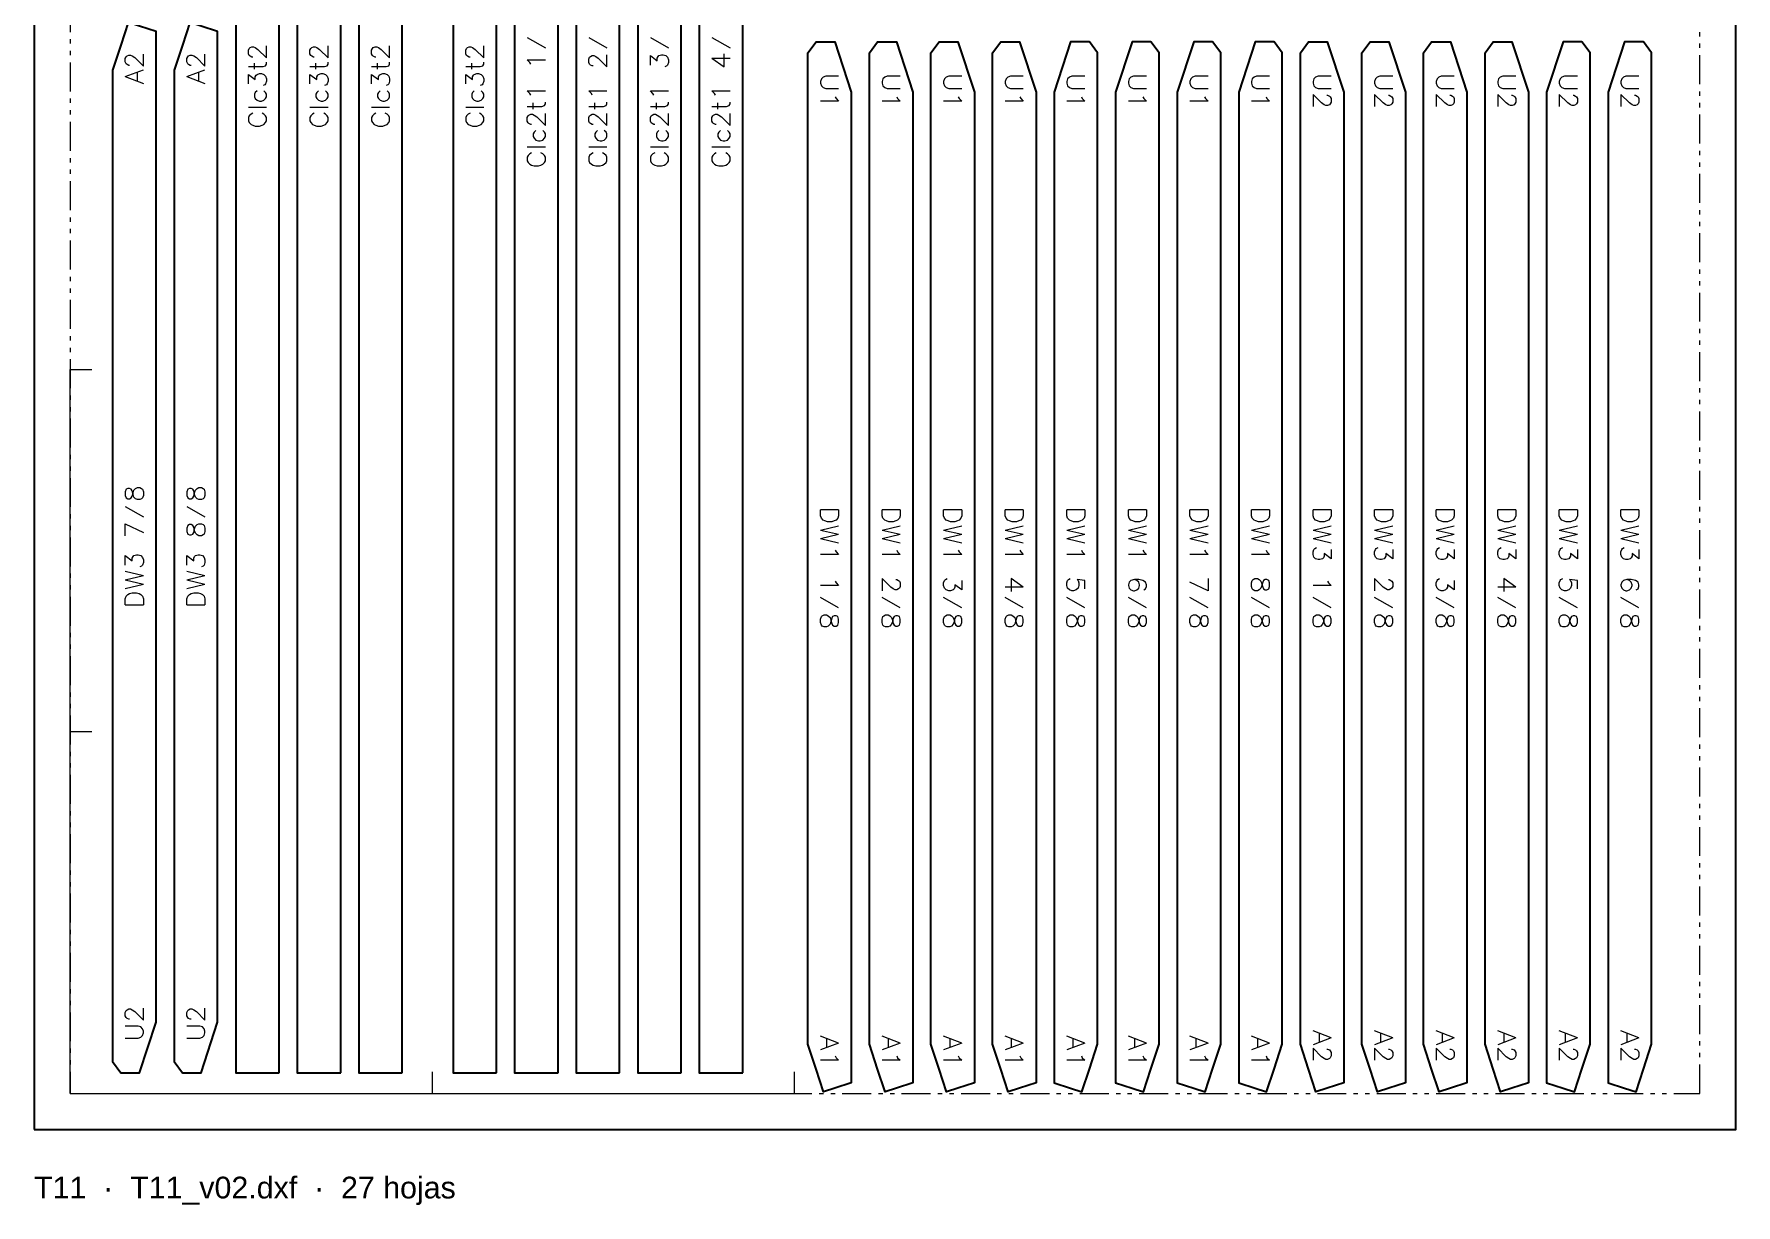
# Model space of a CAD drawing. Header units: millimetres. Extents: x 10 to 1179, y 10 to 831.
# Drawn here: x 550 to 785, y 483.6 to 645.3 of the extents above; entities that cross this region are included whole.
import ezdxf

# ---------------------------------------------------------------- set-up
doc = ezdxf.new("R2010")
doc.units = ezdxf.units.MM
doc.linetypes.add('LT_ZONA_UTIL', pattern=[8.2, 4, -1, 0.6, -1, 0.6, -1])
for name, color, linetype, lineweight in [('C_CORTE', 1, 'CONTINUOUS', 25), ('C_ROTULO', 5, 'CONTINUOUS', 13), ('MARCO_HOJA', 8, 'CONTINUOUS', 25), ('TEXTO', 7, 'CONTINUOUS', 18), ('ZONA_UTIL', 5, 'LT_ZONA_UTIL', 18)]:
    doc.layers.add(name, color=color, linetype=linetype, lineweight=lineweight)
doc.styles.add('PLANO', font='arial.ttf')

msp = doc.modelspace()

# ---------------------------------------------------------------- linework, layer by layer
at = {"layer": 'C_CORTE'}
for points in [[(583.85, 501.85), (583.85, 783.85), (577.85, 783.85), (577.85, 501.85)], [(592.35, 501.85), (592.35, 783.85), (586.35, 783.85), (586.35, 501.85)], [(600.85, 501.85), (600.85, 783.85), (594.85, 783.85), (594.85, 501.85)], [(613.85, 501.85), (613.85, 783.85), (607.85, 783.85), (607.85, 501.85)], [(622.35, 501.85), (622.35, 772.85), (616.35, 772.85), (616.35, 501.85)], [(630.85, 501.85), (630.85, 772.85), (624.85, 772.85), (624.85, 501.85)], [(639.35, 501.85), (639.35, 772.85), (633.35, 772.85), (633.35, 501.85)], [(647.85, 501.85), (647.85, 772.85), (641.85, 772.85), (641.85, 501.85)], [(566.85, 508.85), (566.85, 645.67), (564.57, 646.41), (563, 646.92), (563, 646.92), (561.98, 643.8), (561.98, 643.8), (560.85, 640.33), (560.85, 503.41), (561.98, 501.85), (561.98, 501.85), (563, 501.85), (564.57, 501.85), (564.57, 501.85)], [(575.35, 508.85), (575.35, 645.67), (573.07, 646.41), (571.5, 646.92), (571.5, 646.92), (570.48, 643.8), (570.48, 643.8), (569.35, 640.33), (569.35, 503.41), (570.48, 501.85), (570.48, 501.85), (571.5, 501.85), (573.07, 501.85), (573.07, 501.85)], [(662.85, 637.28), (662.85, 500.46), (660.57, 499.71), (659, 499.2), (659, 499.2), (657.98, 502.33), (657.98, 502.33), (656.85, 505.79), (656.85, 642.71), (657.98, 644.27), (657.98, 644.27), (659, 644.27), (660.57, 644.27), (660.57, 644.27)], [(671.35, 637.28), (671.35, 500.46), (669.07, 499.71), (667.5, 499.2), (667.5, 499.2), (666.48, 502.33), (666.48, 502.33), (665.35, 505.79), (665.35, 642.71), (666.48, 644.27), (666.48, 644.27), (667.5, 644.27), (669.07, 644.27), (669.07, 644.27)], [(679.85, 637.28), (679.85, 500.46), (677.57, 499.71), (676, 499.2), (676, 499.2), (674.98, 502.33), (674.98, 502.33), (673.85, 505.79), (673.85, 642.71), (674.98, 644.27), (674.98, 644.27), (676, 644.27), (677.57, 644.27), (677.57, 644.27)], [(688.35, 637.28), (688.35, 500.46), (686.07, 499.71), (684.5, 499.2), (684.5, 499.2), (683.48, 502.33), (683.48, 502.33), (682.35, 505.79), (682.35, 642.71), (683.48, 644.27), (683.48, 644.27), (684.5, 644.27), (686.07, 644.27), (686.07, 644.27)], [(690.85, 637.28), (690.85, 500.46), (693.13, 499.71), (694.7, 499.2), (694.7, 499.2), (695.72, 502.33), (695.72, 502.33), (696.85, 505.79), (696.85, 642.71), (695.72, 644.27), (695.72, 644.27), (694.7, 644.27), (693.13, 644.27), (693.13, 644.27)], [(699.35, 637.28), (699.35, 500.46), (701.63, 499.71), (703.2, 499.2), (703.2, 499.2), (704.22, 502.33), (704.22, 502.33), (705.35, 505.79), (705.35, 642.71), (704.22, 644.27), (704.22, 644.27), (703.2, 644.27), (701.63, 644.27), (701.63, 644.27)], [(707.85, 637.28), (707.85, 500.46), (710.13, 499.71), (711.7, 499.2), (711.7, 499.2), (712.72, 502.33), (712.72, 502.33), (713.85, 505.79), (713.85, 642.71), (712.72, 644.27), (712.72, 644.27), (711.7, 644.27), (710.13, 644.27), (710.13, 644.27)], [(716.35, 637.28), (716.35, 500.46), (718.63, 499.71), (720.2, 499.2), (720.2, 499.2), (721.22, 502.33), (721.22, 502.33), (722.35, 505.79), (722.35, 642.71), (721.22, 644.27), (721.22, 644.27), (720.2, 644.27), (718.63, 644.27), (718.63, 644.27)], [(730.85, 637.28), (730.85, 500.46), (728.57, 499.71), (727, 499.2), (727, 499.2), (725.98, 502.33), (725.98, 502.33), (724.85, 505.79), (724.85, 642.71), (725.98, 644.27), (725.98, 644.27), (727, 644.27), (728.57, 644.27), (728.57, 644.27)], [(739.35, 637.28), (739.35, 500.46), (737.07, 499.71), (735.5, 499.2), (735.5, 499.2), (734.48, 502.33), (734.48, 502.33), (733.35, 505.79), (733.35, 642.71), (734.48, 644.27), (734.48, 644.27), (735.5, 644.27), (737.07, 644.27), (737.07, 644.27)], [(747.85, 637.28), (747.85, 500.46), (745.57, 499.71), (744, 499.2), (744, 499.2), (742.98, 502.33), (742.98, 502.33), (741.85, 505.79), (741.85, 642.71), (742.98, 644.27), (742.98, 644.27), (744, 644.27), (745.57, 644.27), (745.57, 644.27)], [(756.35, 637.28), (756.35, 500.46), (754.07, 499.71), (752.5, 499.2), (752.5, 499.2), (751.48, 502.33), (751.48, 502.33), (750.35, 505.79), (750.35, 642.71), (751.48, 644.27), (751.48, 644.27), (752.5, 644.27), (754.07, 644.27), (754.07, 644.27)], [(758.85, 637.28), (758.85, 500.46), (761.13, 499.71), (762.7, 499.2), (762.7, 499.2), (763.72, 502.33), (763.72, 502.33), (764.85, 505.79), (764.85, 642.71), (763.72, 644.27), (763.72, 644.27), (762.7, 644.27), (761.13, 644.27), (761.13, 644.27)], [(767.35, 637.28), (767.35, 500.46), (769.63, 499.71), (771.2, 499.2), (771.2, 499.2), (772.22, 502.33), (772.22, 502.33), (773.35, 505.79), (773.35, 642.71), (772.22, 644.27), (772.22, 644.27), (771.2, 644.27), (769.63, 644.27), (769.63, 644.27)]]:
    msp.add_lwpolyline(points, close=True, dxfattribs=at)
at = {"layer": 'C_ROTULO'}
for points in [[(618.1, 644.85), (620.6, 643.42)], [(626.6, 644.85), (629.1, 643.42)], [(635.1, 644.85), (637.6, 643.42)], [(643.6, 644.85), (646.1, 643.42)], [(563.2, 641), (563.08, 641), (562.84, 641.11), (562.72, 641.23), (562.6, 641.47), (562.6, 641.95), (562.72, 642.19), (562.84, 642.3), (563.08, 642.42), (563.31, 642.42), (563.55, 642.3), (563.91, 642.07), (565.1, 640.88), (565.1, 642.54)], [(571.7, 641), (571.58, 641), (571.34, 641.11), (571.22, 641.23), (571.1, 641.47), (571.1, 641.95), (571.22, 642.19), (571.34, 642.3), (571.58, 642.42), (571.81, 642.42), (572.05, 642.3), (572.41, 642.07), (573.6, 640.88), (573.6, 642.54)], [(580.2, 642.14), (580.08, 642.14), (579.84, 642.25), (579.72, 642.37), (579.6, 642.61), (579.6, 643.09), (579.72, 643.33), (579.84, 643.45), (580.08, 643.56), (580.31, 643.56), (580.55, 643.45), (580.91, 643.21), (582.1, 642.02), (582.1, 643.68)], [(588.7, 642.14), (588.58, 642.14), (588.34, 642.25), (588.22, 642.37), (588.1, 642.61), (588.1, 643.09), (588.22, 643.33), (588.34, 643.45), (588.58, 643.56), (588.81, 643.56), (589.05, 643.45), (589.41, 643.21), (590.6, 642.02), (590.6, 643.68)], [(597.2, 642.14), (597.08, 642.14), (596.84, 642.25), (596.72, 642.37), (596.6, 642.61), (596.6, 643.09), (596.72, 643.33), (596.84, 643.45), (597.08, 643.56), (597.31, 643.56), (597.55, 643.45), (597.91, 643.21), (599.1, 642.02), (599.1, 643.68)], [(610.2, 642.14), (610.08, 642.14), (609.84, 642.25), (609.72, 642.37), (609.6, 642.61), (609.6, 643.09), (609.72, 643.33), (609.84, 643.45), (610.08, 643.56), (610.31, 643.56), (610.55, 643.45), (610.91, 643.21), (612.1, 642.02), (612.1, 643.68)], [(618.58, 641.16), (618.46, 641.4), (618.1, 641.75), (620.6, 641.75)], [(627.2, 640.92), (627.08, 640.92), (626.84, 641.04), (626.72, 641.16), (626.6, 641.4), (626.6, 641.87), (626.72, 642.11), (626.84, 642.23), (627.08, 642.35), (627.31, 642.35), (627.55, 642.23), (627.91, 641.99), (629.1, 640.8), (629.1, 642.47)], [(635.1, 641.04), (635.1, 642.35), (636.05, 641.64), (636.05, 641.99), (636.17, 642.23), (636.29, 642.35), (636.65, 642.47), (636.89, 642.47), (637.24, 642.35), (637.48, 642.11), (637.6, 641.75), (637.6, 641.4), (637.48, 641.04), (637.36, 640.92), (637.12, 640.8)], [(643.6, 641.99), (645.27, 640.8), (645.27, 642.59)], [(643.6, 641.99), (646.1, 641.99)], [(562.6, 639.45), (565.1, 640.4)], [(562.6, 639.45), (565.1, 638.5)], [(564.27, 638.85), (564.27, 640.04)], [(571.1, 639.45), (573.6, 640.4)], [(571.1, 639.45), (573.6, 638.5)], [(572.77, 638.85), (572.77, 640.04)], [(579.6, 640.83), (581.62, 640.83), (581.98, 640.95), (582.1, 641.18), (582.1, 641.42)], [(579.6, 638.45), (579.6, 639.75), (580.55, 639.04), (580.55, 639.4), (580.67, 639.64), (580.79, 639.75), (581.15, 639.87), (581.39, 639.87), (581.74, 639.75), (581.98, 639.52), (582.1, 639.16), (582.1, 638.8), (581.98, 638.45), (581.86, 638.33), (581.62, 638.21)], [(580.43, 640.47), (580.43, 641.3)], [(588.1, 640.83), (590.12, 640.83), (590.48, 640.95), (590.6, 641.18), (590.6, 641.42)], [(588.1, 638.45), (588.1, 639.75), (589.05, 639.04), (589.05, 639.4), (589.17, 639.64), (589.29, 639.75), (589.65, 639.87), (589.89, 639.87), (590.24, 639.75), (590.48, 639.52), (590.6, 639.16), (590.6, 638.8), (590.48, 638.45), (590.36, 638.33), (590.12, 638.21)], [(588.93, 640.47), (588.93, 641.3)], [(596.6, 640.83), (598.62, 640.83), (598.98, 640.95), (599.1, 641.18), (599.1, 641.42)], [(596.6, 638.45), (596.6, 639.75), (597.55, 639.04), (597.55, 639.4), (597.67, 639.64), (597.79, 639.75), (598.15, 639.87), (598.39, 639.87), (598.74, 639.75), (598.98, 639.52), (599.1, 639.16), (599.1, 638.8), (598.98, 638.45), (598.86, 638.33), (598.62, 638.21)], [(597.43, 640.47), (597.43, 641.3)], [(609.6, 640.83), (611.62, 640.83), (611.98, 640.95), (612.1, 641.18), (612.1, 641.42)], [(609.6, 638.45), (609.6, 639.75), (610.55, 639.04), (610.55, 639.4), (610.67, 639.64), (610.79, 639.75), (611.15, 639.87), (611.39, 639.87), (611.74, 639.75), (611.98, 639.52), (612.1, 639.16), (612.1, 638.8), (611.98, 638.45), (611.86, 638.33), (611.62, 638.21)], [(610.43, 640.47), (610.43, 641.3)], [(661.1, 639.49), (659.31, 639.49), (658.96, 639.37), (658.72, 639.13), (658.6, 638.78), (658.6, 638.54), (658.72, 638.18), (658.96, 637.94), (659.31, 637.82), (661.1, 637.82)], [(669.6, 639.49), (667.81, 639.49), (667.46, 639.37), (667.22, 639.13), (667.1, 638.78), (667.1, 638.54), (667.22, 638.18), (667.46, 637.94), (667.81, 637.82), (669.6, 637.82)], [(678.1, 639.49), (676.31, 639.49), (675.96, 639.37), (675.72, 639.13), (675.6, 638.78), (675.6, 638.54), (675.72, 638.18), (675.96, 637.94), (676.31, 637.82), (678.1, 637.82)], [(686.6, 639.49), (684.81, 639.49), (684.46, 639.37), (684.22, 639.13), (684.1, 638.78), (684.1, 638.54), (684.22, 638.18), (684.46, 637.94), (684.81, 637.82), (686.6, 637.82)], [(695.1, 639.49), (693.31, 639.49), (692.96, 639.37), (692.72, 639.13), (692.6, 638.78), (692.6, 638.54), (692.72, 638.18), (692.96, 637.94), (693.31, 637.82), (695.1, 637.82)], [(703.6, 639.49), (701.81, 639.49), (701.46, 639.37), (701.22, 639.13), (701.1, 638.78), (701.1, 638.54), (701.22, 638.18), (701.46, 637.94), (701.81, 637.82), (703.6, 637.82)], [(712.1, 639.49), (710.31, 639.49), (709.96, 639.37), (709.72, 639.13), (709.6, 638.78), (709.6, 638.54), (709.72, 638.18), (709.96, 637.94), (710.31, 637.82), (712.1, 637.82)], [(720.6, 639.49), (718.81, 639.49), (718.46, 639.37), (718.22, 639.13), (718.1, 638.78), (718.1, 638.54), (718.22, 638.18), (718.46, 637.94), (718.81, 637.82), (720.6, 637.82)], [(729.1, 639.49), (727.31, 639.49), (726.96, 639.37), (726.72, 639.13), (726.6, 638.78), (726.6, 638.54), (726.72, 638.18), (726.96, 637.94), (727.31, 637.82), (729.1, 637.82)], [(737.6, 639.49), (735.81, 639.49), (735.46, 639.37), (735.22, 639.13), (735.1, 638.78), (735.1, 638.54), (735.22, 638.18), (735.46, 637.94), (735.81, 637.82), (737.6, 637.82)], [(746.1, 639.49), (744.31, 639.49), (743.96, 639.37), (743.72, 639.13), (743.6, 638.78), (743.6, 638.54), (743.72, 638.18), (743.96, 637.94), (744.31, 637.82), (746.1, 637.82)], [(754.6, 639.49), (752.81, 639.49), (752.46, 639.37), (752.22, 639.13), (752.1, 638.78), (752.1, 638.54), (752.22, 638.18), (752.46, 637.94), (752.81, 637.82), (754.6, 637.82)], [(763.1, 639.49), (761.31, 639.49), (760.96, 639.37), (760.72, 639.13), (760.6, 638.78), (760.6, 638.54), (760.72, 638.18), (760.96, 637.94), (761.31, 637.82), (763.1, 637.82)], [(771.6, 639.49), (769.81, 639.49), (769.46, 639.37), (769.22, 639.13), (769.1, 638.78), (769.1, 638.54), (769.22, 638.18), (769.46, 637.94), (769.81, 637.82), (771.6, 637.82)], [(580.79, 637.49), (580.55, 637.25), (580.43, 637.02), (580.43, 636.66), (580.55, 636.42), (580.79, 636.18), (581.15, 636.06), (581.39, 636.06), (581.74, 636.18), (581.98, 636.42), (582.1, 636.66), (582.1, 637.02), (581.98, 637.25), (581.74, 637.49)], [(589.29, 637.49), (589.05, 637.25), (588.93, 637.02), (588.93, 636.66), (589.05, 636.42), (589.29, 636.18), (589.65, 636.06), (589.89, 636.06), (590.24, 636.18), (590.48, 636.42), (590.6, 636.66), (590.6, 637.02), (590.48, 637.25), (590.24, 637.49)], [(597.79, 637.49), (597.55, 637.25), (597.43, 637.02), (597.43, 636.66), (597.55, 636.42), (597.79, 636.18), (598.15, 636.06), (598.39, 636.06), (598.74, 636.18), (598.98, 636.42), (599.1, 636.66), (599.1, 637.02), (598.98, 637.25), (598.74, 637.49)], [(610.79, 637.49), (610.55, 637.25), (610.43, 637.02), (610.43, 636.66), (610.55, 636.42), (610.79, 636.18), (611.15, 636.06), (611.39, 636.06), (611.74, 636.18), (611.98, 636.42), (612.1, 636.66), (612.1, 637.02), (611.98, 637.25), (611.74, 637.49)], [(618.58, 636.87), (618.46, 637.11), (618.1, 637.47), (620.6, 637.47)], [(627.08, 636.87), (626.96, 637.11), (626.6, 637.47), (629.1, 637.47)], [(635.58, 636.87), (635.46, 637.11), (635.1, 637.47), (637.6, 637.47)], [(644.08, 636.87), (643.96, 637.11), (643.6, 637.47), (646.1, 637.47)], [(728.5, 636.87), (728.62, 636.87), (728.86, 636.75), (728.98, 636.63), (729.1, 636.4), (729.1, 635.92), (728.98, 635.68), (728.86, 635.56), (728.62, 635.44), (728.39, 635.44), (728.15, 635.56), (727.79, 635.8), (726.6, 636.99), (726.6, 635.32)], [(737, 636.87), (737.12, 636.87), (737.36, 636.75), (737.48, 636.63), (737.6, 636.4), (737.6, 635.92), (737.48, 635.68), (737.36, 635.56), (737.12, 635.44), (736.89, 635.44), (736.65, 635.56), (736.29, 635.8), (735.1, 636.99), (735.1, 635.32)], [(745.5, 636.87), (745.62, 636.87), (745.86, 636.75), (745.98, 636.63), (746.1, 636.4), (746.1, 635.92), (745.98, 635.68), (745.86, 635.56), (745.62, 635.44), (745.39, 635.44), (745.15, 635.56), (744.79, 635.8), (743.6, 636.99), (743.6, 635.32)], [(754, 636.87), (754.12, 636.87), (754.36, 636.75), (754.48, 636.63), (754.6, 636.4), (754.6, 635.92), (754.48, 635.68), (754.36, 635.56), (754.12, 635.44), (753.89, 635.44), (753.65, 635.56), (753.29, 635.8), (752.1, 636.99), (752.1, 635.32)], [(762.5, 636.87), (762.62, 636.87), (762.86, 636.75), (762.98, 636.63), (763.1, 636.4), (763.1, 635.92), (762.98, 635.68), (762.86, 635.56), (762.62, 635.44), (762.39, 635.44), (762.15, 635.56), (761.79, 635.8), (760.6, 636.99), (760.6, 635.32)], [(771, 636.87), (771.12, 636.87), (771.36, 636.75), (771.48, 636.63), (771.6, 636.4), (771.6, 635.92), (771.48, 635.68), (771.36, 635.56), (771.12, 635.44), (770.89, 635.44), (770.65, 635.56), (770.29, 635.8), (769.1, 636.99), (769.1, 635.32)], [(579.6, 635.23), (582.1, 635.23)], [(588.1, 635.23), (590.6, 635.23)], [(596.6, 635.23), (599.1, 635.23)], [(609.6, 635.23), (612.1, 635.23)], [(618.1, 635.33), (620.12, 635.33), (620.48, 635.45), (620.6, 635.68), (620.6, 635.92)], [(618.93, 634.97), (618.93, 635.8)], [(626.6, 635.33), (628.62, 635.33), (628.98, 635.45), (629.1, 635.68), (629.1, 635.92)], [(627.43, 634.97), (627.43, 635.8)], [(635.1, 635.33), (637.12, 635.33), (637.48, 635.45), (637.6, 635.68), (637.6, 635.92)], [(635.93, 634.97), (635.93, 635.8)], [(643.6, 635.33), (645.62, 635.33), (645.98, 635.45), (646.1, 635.68), (646.1, 635.92)], [(644.43, 634.97), (644.43, 635.8)], [(660.62, 636.63), (660.74, 636.4), (661.1, 636.04), (658.6, 636.04)], [(669.12, 636.63), (669.24, 636.4), (669.6, 636.04), (667.1, 636.04)], [(677.62, 636.63), (677.74, 636.4), (678.1, 636.04), (675.6, 636.04)], [(686.12, 636.63), (686.24, 636.4), (686.6, 636.04), (684.1, 636.04)], [(694.62, 636.63), (694.74, 636.4), (695.1, 636.04), (692.6, 636.04)], [(703.12, 636.63), (703.24, 636.4), (703.6, 636.04), (701.1, 636.04)], [(711.62, 636.63), (711.74, 636.4), (712.1, 636.04), (709.6, 636.04)], [(720.12, 636.63), (720.24, 636.4), (720.6, 636.04), (718.1, 636.04)], [(580.2, 634.4), (579.96, 634.28), (579.72, 634.04), (579.6, 633.8), (579.6, 633.33), (579.72, 633.09), (579.96, 632.85), (580.2, 632.73), (580.55, 632.61), (581.15, 632.61), (581.5, 632.73), (581.74, 632.85), (581.98, 633.09), (582.1, 633.33), (582.1, 633.8), (581.98, 634.04), (581.74, 634.28), (581.5, 634.4)], [(588.7, 634.4), (588.46, 634.28), (588.22, 634.04), (588.1, 633.8), (588.1, 633.33), (588.22, 633.09), (588.46, 632.85), (588.7, 632.73), (589.05, 632.61), (589.65, 632.61), (590, 632.73), (590.24, 632.85), (590.48, 633.09), (590.6, 633.33), (590.6, 633.8), (590.48, 634.04), (590.24, 634.28), (590, 634.4)], [(597.2, 634.4), (596.96, 634.28), (596.72, 634.04), (596.6, 633.8), (596.6, 633.33), (596.72, 633.09), (596.96, 632.85), (597.2, 632.73), (597.55, 632.61), (598.15, 632.61), (598.5, 632.73), (598.74, 632.85), (598.98, 633.09), (599.1, 633.33), (599.1, 633.8), (598.98, 634.04), (598.74, 634.28), (598.5, 634.4)], [(610.2, 634.4), (609.96, 634.28), (609.72, 634.04), (609.6, 633.8), (609.6, 633.33), (609.72, 633.09), (609.96, 632.85), (610.2, 632.73), (610.55, 632.61), (611.15, 632.61), (611.5, 632.73), (611.74, 632.85), (611.98, 633.09), (612.1, 633.33), (612.1, 633.8), (611.98, 634.04), (611.74, 634.28), (611.5, 634.4)], [(618.7, 632.83), (618.58, 632.83), (618.34, 632.95), (618.22, 633.06), (618.1, 633.3), (618.1, 633.78), (618.22, 634.02), (618.34, 634.14), (618.58, 634.25), (618.81, 634.25), (619.05, 634.14), (619.41, 633.9), (620.6, 632.71), (620.6, 634.37)], [(627.2, 632.83), (627.08, 632.83), (626.84, 632.95), (626.72, 633.06), (626.6, 633.3), (626.6, 633.78), (626.72, 634.02), (626.84, 634.14), (627.08, 634.25), (627.31, 634.25), (627.55, 634.14), (627.91, 633.9), (629.1, 632.71), (629.1, 634.37)], [(635.7, 632.83), (635.58, 632.83), (635.34, 632.95), (635.22, 633.06), (635.1, 633.3), (635.1, 633.78), (635.22, 634.02), (635.34, 634.14), (635.58, 634.25), (635.81, 634.25), (636.05, 634.14), (636.41, 633.9), (637.6, 632.71), (637.6, 634.37)], [(644.2, 632.83), (644.08, 632.83), (643.84, 632.95), (643.72, 633.06), (643.6, 633.3), (643.6, 633.78), (643.72, 634.02), (643.84, 634.14), (644.08, 634.25), (644.31, 634.25), (644.55, 634.14), (644.91, 633.9), (646.1, 632.71), (646.1, 634.37)], [(619.29, 631.99), (619.05, 631.75), (618.93, 631.52), (618.93, 631.16), (619.05, 630.92), (619.29, 630.68), (619.65, 630.56), (619.89, 630.56), (620.24, 630.68), (620.48, 630.92), (620.6, 631.16), (620.6, 631.52), (620.48, 631.75), (620.24, 631.99)], [(627.79, 631.99), (627.55, 631.75), (627.43, 631.52), (627.43, 631.16), (627.55, 630.92), (627.79, 630.68), (628.15, 630.56), (628.39, 630.56), (628.74, 630.68), (628.98, 630.92), (629.1, 631.16), (629.1, 631.52), (628.98, 631.75), (628.74, 631.99)], [(636.29, 631.99), (636.05, 631.75), (635.93, 631.52), (635.93, 631.16), (636.05, 630.92), (636.29, 630.68), (636.65, 630.56), (636.89, 630.56), (637.24, 630.68), (637.48, 630.92), (637.6, 631.16), (637.6, 631.52), (637.48, 631.75), (637.24, 631.99)], [(644.79, 631.99), (644.55, 631.75), (644.43, 631.52), (644.43, 631.16), (644.55, 630.92), (644.79, 630.68), (645.15, 630.56), (645.39, 630.56), (645.74, 630.68), (645.98, 630.92), (646.1, 631.16), (646.1, 631.52), (645.98, 631.75), (645.74, 631.99)], [(618.1, 629.73), (620.6, 629.73)], [(618.7, 628.9), (618.46, 628.78), (618.22, 628.54), (618.1, 628.3), (618.1, 627.83), (618.22, 627.59), (618.46, 627.35), (618.7, 627.23), (619.05, 627.11), (619.65, 627.11), (620, 627.23), (620.24, 627.35), (620.48, 627.59), (620.6, 627.83), (620.6, 628.3), (620.48, 628.54), (620.24, 628.78), (620, 628.9)], [(626.6, 629.73), (629.1, 629.73)], [(627.2, 628.9), (626.96, 628.78), (626.72, 628.54), (626.6, 628.3), (626.6, 627.83), (626.72, 627.59), (626.96, 627.35), (627.2, 627.23), (627.55, 627.11), (628.15, 627.11), (628.5, 627.23), (628.74, 627.35), (628.98, 627.59), (629.1, 627.83), (629.1, 628.3), (628.98, 628.54), (628.74, 628.78), (628.5, 628.9)], [(635.1, 629.73), (637.6, 629.73)], [(635.7, 628.9), (635.46, 628.78), (635.22, 628.54), (635.1, 628.3), (635.1, 627.83), (635.22, 627.59), (635.46, 627.35), (635.7, 627.23), (636.05, 627.11), (636.65, 627.11), (637, 627.23), (637.24, 627.35), (637.48, 627.59), (637.6, 627.83), (637.6, 628.3), (637.48, 628.54), (637.24, 628.78), (637, 628.9)], [(643.6, 629.73), (646.1, 629.73)], [(644.2, 628.9), (643.96, 628.78), (643.72, 628.54), (643.6, 628.3), (643.6, 627.83), (643.72, 627.59), (643.96, 627.35), (644.2, 627.23), (644.55, 627.11), (645.15, 627.11), (645.5, 627.23), (645.74, 627.35), (645.98, 627.59), (646.1, 627.83), (646.1, 628.3), (645.98, 628.54), (645.74, 628.78), (645.5, 628.9)], [(555, 499), (555, 599)], [(555, 599), (558, 599)], [(562.6, 581.61), (562.72, 581.25), (562.96, 581.14), (563.2, 581.14), (563.43, 581.25), (563.55, 581.49), (563.67, 581.97), (563.79, 582.33), (564.03, 582.56), (564.27, 582.68), (564.62, 582.68), (564.86, 582.56), (564.98, 582.45), (565.1, 582.09), (565.1, 581.61), (564.98, 581.25), (564.86, 581.14), (564.62, 581.02), (564.27, 581.02), (564.03, 581.14), (563.79, 581.37), (563.67, 581.73), (563.55, 582.21), (563.43, 582.45), (563.2, 582.56), (562.96, 582.56), (562.72, 582.45), (562.6, 582.09), (562.6, 581.61)], [(571.1, 581.61), (571.22, 581.25), (571.46, 581.14), (571.7, 581.14), (571.93, 581.25), (572.05, 581.49), (572.17, 581.97), (572.29, 582.33), (572.53, 582.56), (572.77, 582.68), (573.12, 582.68), (573.36, 582.56), (573.48, 582.45), (573.6, 582.09), (573.6, 581.61), (573.48, 581.25), (573.36, 581.14), (573.12, 581.02), (572.77, 581.02), (572.53, 581.14), (572.29, 581.37), (572.17, 581.73), (572.05, 582.21), (571.93, 582.45), (571.7, 582.56), (571.46, 582.56), (571.22, 582.45), (571.1, 582.09), (571.1, 581.61)], [(562.6, 580.06), (565.1, 578.64)], [(571.1, 580.06), (573.6, 578.64)], [(661.1, 579.63), (658.6, 579.63)], [(661.1, 579.63), (661.1, 578.8), (660.98, 578.44), (660.74, 578.2), (660.5, 578.08), (660.15, 577.96), (659.55, 577.96), (659.2, 578.08), (658.96, 578.2), (658.72, 578.44), (658.6, 578.8), (658.6, 579.63)], [(669.6, 579.63), (667.1, 579.63)], [(669.6, 579.63), (669.6, 578.8), (669.48, 578.44), (669.24, 578.2), (669, 578.08), (668.65, 577.96), (668.05, 577.96), (667.7, 578.08), (667.46, 578.2), (667.22, 578.44), (667.1, 578.8), (667.1, 579.63)], [(678.1, 579.63), (675.6, 579.63)], [(678.1, 579.63), (678.1, 578.8), (677.98, 578.44), (677.74, 578.2), (677.5, 578.08), (677.15, 577.96), (676.55, 577.96), (676.2, 578.08), (675.96, 578.2), (675.72, 578.44), (675.6, 578.8), (675.6, 579.63)], [(686.6, 579.63), (684.1, 579.63)], [(686.6, 579.63), (686.6, 578.8), (686.48, 578.44), (686.24, 578.2), (686, 578.08), (685.65, 577.96), (685.05, 577.96), (684.7, 578.08), (684.46, 578.2), (684.22, 578.44), (684.1, 578.8), (684.1, 579.63)], [(695.1, 579.63), (692.6, 579.63)], [(695.1, 579.63), (695.1, 578.8), (694.98, 578.44), (694.74, 578.2), (694.5, 578.08), (694.15, 577.96), (693.55, 577.96), (693.2, 578.08), (692.96, 578.2), (692.72, 578.44), (692.6, 578.8), (692.6, 579.63)], [(703.6, 579.63), (701.1, 579.63)], [(703.6, 579.63), (703.6, 578.8), (703.48, 578.44), (703.24, 578.2), (703, 578.08), (702.65, 577.96), (702.05, 577.96), (701.7, 578.08), (701.46, 578.2), (701.22, 578.44), (701.1, 578.8), (701.1, 579.63)], [(712.1, 579.63), (709.6, 579.63)], [(712.1, 579.63), (712.1, 578.8), (711.98, 578.44), (711.74, 578.2), (711.5, 578.08), (711.15, 577.96), (710.55, 577.96), (710.2, 578.08), (709.96, 578.2), (709.72, 578.44), (709.6, 578.8), (709.6, 579.63)], [(720.6, 579.63), (718.1, 579.63)], [(720.6, 579.63), (720.6, 578.8), (720.48, 578.44), (720.24, 578.2), (720, 578.08), (719.65, 577.96), (719.05, 577.96), (718.7, 578.08), (718.46, 578.2), (718.22, 578.44), (718.1, 578.8), (718.1, 579.63)], [(729.1, 579.63), (726.6, 579.63)], [(729.1, 579.63), (729.1, 578.8), (728.98, 578.44), (728.74, 578.2), (728.5, 578.08), (728.15, 577.96), (727.55, 577.96), (727.2, 578.08), (726.96, 578.2), (726.72, 578.44), (726.6, 578.8), (726.6, 579.63)], [(737.6, 579.63), (735.1, 579.63)], [(737.6, 579.63), (737.6, 578.8), (737.48, 578.44), (737.24, 578.2), (737, 578.08), (736.65, 577.96), (736.05, 577.96), (735.7, 578.08), (735.46, 578.2), (735.22, 578.44), (735.1, 578.8), (735.1, 579.63)], [(746.1, 579.63), (743.6, 579.63)], [(746.1, 579.63), (746.1, 578.8), (745.98, 578.44), (745.74, 578.2), (745.5, 578.08), (745.15, 577.96), (744.55, 577.96), (744.2, 578.08), (743.96, 578.2), (743.72, 578.44), (743.6, 578.8), (743.6, 579.63)], [(754.6, 579.63), (752.1, 579.63)], [(754.6, 579.63), (754.6, 578.8), (754.48, 578.44), (754.24, 578.2), (754, 578.08), (753.65, 577.96), (753.05, 577.96), (752.7, 578.08), (752.46, 578.2), (752.22, 578.44), (752.1, 578.8), (752.1, 579.63)], [(763.1, 579.63), (760.6, 579.63)], [(763.1, 579.63), (763.1, 578.8), (762.98, 578.44), (762.74, 578.2), (762.5, 578.08), (762.15, 577.96), (761.55, 577.96), (761.2, 578.08), (760.96, 578.2), (760.72, 578.44), (760.6, 578.8), (760.6, 579.63)], [(771.6, 579.63), (769.1, 579.63)], [(771.6, 579.63), (771.6, 578.8), (771.48, 578.44), (771.24, 578.2), (771, 578.08), (770.65, 577.96), (770.05, 577.96), (769.7, 578.08), (769.46, 578.2), (769.22, 578.44), (769.1, 578.8), (769.1, 579.63)], [(562.6, 577.68), (565.1, 576.49)], [(562.6, 576.02), (562.6, 577.68)], [(571.1, 576.61), (571.22, 576.25), (571.46, 576.14), (571.7, 576.14), (571.93, 576.25), (572.05, 576.49), (572.17, 576.97), (572.29, 577.33), (572.53, 577.56), (572.77, 577.68), (573.12, 577.68), (573.36, 577.56), (573.48, 577.45), (573.6, 577.09), (573.6, 576.61), (573.48, 576.25), (573.36, 576.14), (573.12, 576.02), (572.77, 576.02), (572.53, 576.14), (572.29, 576.37), (572.17, 576.73), (572.05, 577.21), (571.93, 577.45), (571.7, 577.56), (571.46, 577.56), (571.22, 577.45), (571.1, 577.09), (571.1, 576.61)], [(661.1, 577.37), (658.6, 576.77)], [(661.1, 576.18), (658.6, 576.77)], [(661.1, 576.18), (658.6, 575.58)], [(669.6, 577.37), (667.1, 576.77)], [(669.6, 576.18), (667.1, 576.77)], [(669.6, 576.18), (667.1, 575.58)], [(678.1, 577.37), (675.6, 576.77)], [(678.1, 576.18), (675.6, 576.77)], [(678.1, 576.18), (675.6, 575.58)], [(686.6, 577.37), (684.1, 576.77)], [(686.6, 576.18), (684.1, 576.77)], [(686.6, 576.18), (684.1, 575.58)], [(695.1, 577.37), (692.6, 576.77)], [(695.1, 576.18), (692.6, 576.77)], [(695.1, 576.18), (692.6, 575.58)], [(703.6, 577.37), (701.1, 576.77)], [(703.6, 576.18), (701.1, 576.77)], [(703.6, 576.18), (701.1, 575.58)], [(712.1, 577.37), (709.6, 576.77)], [(712.1, 576.18), (709.6, 576.77)], [(712.1, 576.18), (709.6, 575.58)], [(720.6, 577.37), (718.1, 576.77)], [(720.6, 576.18), (718.1, 576.77)], [(720.6, 576.18), (718.1, 575.58)], [(729.1, 577.37), (726.6, 576.77)], [(729.1, 576.18), (726.6, 576.77)], [(729.1, 576.18), (726.6, 575.58)], [(737.6, 577.37), (735.1, 576.77)], [(737.6, 576.18), (735.1, 576.77)], [(737.6, 576.18), (735.1, 575.58)], [(746.1, 577.37), (743.6, 576.77)], [(746.1, 576.18), (743.6, 576.77)], [(746.1, 576.18), (743.6, 575.58)], [(754.6, 577.37), (752.1, 576.77)], [(754.6, 576.18), (752.1, 576.77)], [(754.6, 576.18), (752.1, 575.58)], [(763.1, 577.37), (760.6, 576.77)], [(763.1, 576.18), (760.6, 576.77)], [(763.1, 576.18), (760.6, 575.58)], [(771.6, 577.37), (769.1, 576.77)], [(771.6, 576.18), (769.1, 576.77)], [(771.6, 576.18), (769.1, 575.58)], [(661.1, 574.99), (658.6, 575.58)], [(660.62, 574.04), (660.74, 573.8), (661.1, 573.44), (658.6, 573.44)], [(669.6, 574.99), (667.1, 575.58)], [(669.12, 574.04), (669.24, 573.8), (669.6, 573.44), (667.1, 573.44)], [(678.1, 574.99), (675.6, 575.58)], [(677.62, 574.04), (677.74, 573.8), (678.1, 573.44), (675.6, 573.44)], [(686.6, 574.99), (684.1, 575.58)], [(686.12, 574.04), (686.24, 573.8), (686.6, 573.44), (684.1, 573.44)], [(695.1, 574.99), (692.6, 575.58)], [(694.62, 574.04), (694.74, 573.8), (695.1, 573.44), (692.6, 573.44)], [(703.6, 574.99), (701.1, 575.58)], [(703.12, 574.04), (703.24, 573.8), (703.6, 573.44), (701.1, 573.44)], [(712.1, 574.99), (709.6, 575.58)], [(711.62, 574.04), (711.74, 573.8), (712.1, 573.44), (709.6, 573.44)], [(720.6, 574.99), (718.1, 575.58)], [(720.12, 574.04), (720.24, 573.8), (720.6, 573.44), (718.1, 573.44)], [(729.1, 574.99), (726.6, 575.58)], [(729.1, 574.15), (729.1, 572.84), (728.15, 573.56), (728.15, 573.2), (728.03, 572.96), (727.91, 572.84), (727.55, 572.73), (727.31, 572.73), (726.96, 572.84), (726.72, 573.08), (726.6, 573.44), (726.6, 573.8), (726.72, 574.15), (726.84, 574.27), (727.08, 574.39)], [(737.6, 574.99), (735.1, 575.58)], [(737.6, 574.15), (737.6, 572.84), (736.65, 573.56), (736.65, 573.2), (736.53, 572.96), (736.41, 572.84), (736.05, 572.73), (735.81, 572.73), (735.46, 572.84), (735.22, 573.08), (735.1, 573.44), (735.1, 573.8), (735.22, 574.15), (735.34, 574.27), (735.58, 574.39)], [(746.1, 574.99), (743.6, 575.58)], [(746.1, 574.15), (746.1, 572.84), (745.15, 573.56), (745.15, 573.2), (745.03, 572.96), (744.91, 572.84), (744.55, 572.73), (744.31, 572.73), (743.96, 572.84), (743.72, 573.08), (743.6, 573.44), (743.6, 573.8), (743.72, 574.15), (743.84, 574.27), (744.08, 574.39)], [(754.6, 574.99), (752.1, 575.58)], [(754.6, 574.15), (754.6, 572.84), (753.65, 573.56), (753.65, 573.2), (753.53, 572.96), (753.41, 572.84), (753.05, 572.73), (752.81, 572.73), (752.46, 572.84), (752.22, 573.08), (752.1, 573.44), (752.1, 573.8), (752.22, 574.15), (752.34, 574.27), (752.58, 574.39)], [(763.1, 574.99), (760.6, 575.58)], [(763.1, 574.15), (763.1, 572.84), (762.15, 573.56), (762.15, 573.2), (762.03, 572.96), (761.91, 572.84), (761.55, 572.73), (761.31, 572.73), (760.96, 572.84), (760.72, 573.08), (760.6, 573.44), (760.6, 573.8), (760.72, 574.15), (760.84, 574.27), (761.08, 574.39)], [(771.6, 574.99), (769.1, 575.58)], [(771.6, 574.15), (771.6, 572.84), (770.65, 573.56), (770.65, 573.2), (770.53, 572.96), (770.41, 572.84), (770.05, 572.73), (769.81, 572.73), (769.46, 572.84), (769.22, 573.08), (769.1, 573.44), (769.1, 573.8), (769.22, 574.15), (769.34, 574.27), (769.58, 574.39)], [(562.6, 571.97), (562.6, 573.28), (563.55, 572.56), (563.55, 572.92), (563.67, 573.16), (563.79, 573.28), (564.15, 573.4), (564.39, 573.4), (564.74, 573.28), (564.98, 573.04), (565.1, 572.68), (565.1, 572.33), (564.98, 571.97), (564.86, 571.85), (564.62, 571.73)], [(562.6, 571.14), (565.1, 570.54)], [(571.1, 571.97), (571.1, 573.28), (572.05, 572.56), (572.05, 572.92), (572.17, 573.16), (572.29, 573.28), (572.65, 573.4), (572.89, 573.4), (573.24, 573.28), (573.48, 573.04), (573.6, 572.68), (573.6, 572.33), (573.48, 571.97), (573.36, 571.85), (573.12, 571.73)], [(571.1, 571.14), (573.6, 570.54)], [(562.6, 569.95), (565.1, 570.54)], [(562.6, 569.95), (565.1, 569.35)], [(562.6, 568.75), (565.1, 569.35)], [(571.1, 569.95), (573.6, 570.54)], [(571.1, 569.95), (573.6, 569.35)], [(571.1, 568.75), (573.6, 569.35)], [(660.62, 569.75), (660.74, 569.51), (661.1, 569.15), (658.6, 569.15)], [(669, 569.99), (669.12, 569.99), (669.36, 569.87), (669.48, 569.75), (669.6, 569.51), (669.6, 569.04), (669.48, 568.8), (669.36, 568.68), (669.12, 568.56), (668.89, 568.56), (668.65, 568.68), (668.29, 568.92), (667.1, 570.11), (667.1, 568.44)], [(678.1, 569.87), (678.1, 568.56), (677.15, 569.27), (677.15, 568.92), (677.03, 568.68), (676.91, 568.56), (676.55, 568.44), (676.31, 568.44), (675.96, 568.56), (675.72, 568.8), (675.6, 569.15), (675.6, 569.51), (675.72, 569.87), (675.84, 569.99), (676.08, 570.11)], [(686.6, 568.92), (684.1, 568.92)], [(686.6, 568.92), (684.93, 570.11), (684.93, 568.32)], [(695.1, 568.68), (695.1, 569.87), (694.03, 569.99), (694.15, 569.87), (694.27, 569.51), (694.27, 569.15), (694.15, 568.8), (693.91, 568.56), (693.55, 568.44), (693.31, 568.44), (692.96, 568.56), (692.72, 568.8), (692.6, 569.15), (692.6, 569.51), (692.72, 569.87), (692.84, 569.99), (693.08, 570.11)], [(703.24, 568.56), (703.48, 568.68), (703.6, 569.04), (703.6, 569.27), (703.48, 569.63), (703.12, 569.87), (702.53, 569.99), (701.93, 569.99), (701.46, 569.87), (701.22, 569.63), (701.1, 569.27), (701.1, 569.15), (701.22, 568.8), (701.46, 568.56), (701.81, 568.44), (701.93, 568.44), (702.29, 568.56), (702.53, 568.8), (702.65, 569.15), (702.65, 569.27), (702.53, 569.63), (702.29, 569.87), (701.93, 569.99)], [(712.1, 568.44), (709.6, 569.63)], [(712.1, 570.11), (712.1, 568.44)], [(720.6, 569.51), (720.48, 569.87), (720.24, 569.99), (720, 569.99), (719.77, 569.87), (719.65, 569.63), (719.53, 569.15), (719.41, 568.8), (719.17, 568.56), (718.93, 568.44), (718.58, 568.44), (718.34, 568.56), (718.22, 568.68), (718.1, 569.04), (718.1, 569.51), (718.22, 569.87), (718.34, 569.99), (718.58, 570.11), (718.93, 570.11), (719.17, 569.99), (719.41, 569.75), (719.53, 569.39), (719.65, 568.92), (719.77, 568.68), (720, 568.56), (720.24, 568.56), (720.48, 568.68), (720.6, 569.04), (720.6, 569.51)], [(728.62, 569.75), (728.74, 569.51), (729.1, 569.15), (726.6, 569.15)], [(737, 569.99), (737.12, 569.99), (737.36, 569.87), (737.48, 569.75), (737.6, 569.51), (737.6, 569.04), (737.48, 568.8), (737.36, 568.68), (737.12, 568.56), (736.89, 568.56), (736.65, 568.68), (736.29, 568.92), (735.1, 570.11), (735.1, 568.44)], [(746.1, 569.87), (746.1, 568.56), (745.15, 569.27), (745.15, 568.92), (745.03, 568.68), (744.91, 568.56), (744.55, 568.44), (744.31, 568.44), (743.96, 568.56), (743.72, 568.8), (743.6, 569.15), (743.6, 569.51), (743.72, 569.87), (743.84, 569.99), (744.08, 570.11)], [(754.6, 568.92), (752.1, 568.92)], [(754.6, 568.92), (752.93, 570.11), (752.93, 568.32)], [(763.1, 568.68), (763.1, 569.87), (762.03, 569.99), (762.15, 569.87), (762.27, 569.51), (762.27, 569.15), (762.15, 568.8), (761.91, 568.56), (761.55, 568.44), (761.31, 568.44), (760.96, 568.56), (760.72, 568.8), (760.6, 569.15), (760.6, 569.51), (760.72, 569.87), (760.84, 569.99), (761.08, 570.11)], [(771.24, 568.56), (771.48, 568.68), (771.6, 569.04), (771.6, 569.27), (771.48, 569.63), (771.12, 569.87), (770.53, 569.99), (769.93, 569.99), (769.46, 569.87), (769.22, 569.63), (769.1, 569.27), (769.1, 569.15), (769.22, 568.8), (769.46, 568.56), (769.81, 568.44), (769.93, 568.44), (770.29, 568.56), (770.53, 568.8), (770.65, 569.15), (770.65, 569.27), (770.53, 569.63), (770.29, 569.87), (769.93, 569.99)], [(562.6, 566.49), (562.6, 567.33), (562.72, 567.68), (562.96, 567.92), (563.2, 568.04), (563.55, 568.16), (564.15, 568.16), (564.5, 568.04), (564.74, 567.92), (564.98, 567.68), (565.1, 567.33), (565.1, 566.49)], [(562.6, 566.49), (565.1, 566.49)], [(571.1, 566.49), (571.1, 567.33), (571.22, 567.68), (571.46, 567.92), (571.7, 568.04), (572.05, 568.16), (572.65, 568.16), (573, 568.04), (573.24, 567.92), (573.48, 567.68), (573.6, 567.33), (573.6, 566.49)], [(571.1, 566.49), (573.6, 566.49)], [(661.1, 566.06), (658.6, 567.49)], [(669.6, 566.06), (667.1, 567.49)], [(678.1, 566.06), (675.6, 567.49)], [(686.6, 566.06), (684.1, 567.49)], [(695.1, 566.06), (692.6, 567.49)], [(703.6, 566.06), (701.1, 567.49)], [(712.1, 566.06), (709.6, 567.49)], [(720.6, 566.06), (718.1, 567.49)], [(729.1, 566.06), (726.6, 567.49)], [(737.6, 566.06), (735.1, 567.49)], [(746.1, 566.06), (743.6, 567.49)], [(754.6, 566.06), (752.1, 567.49)], [(763.1, 566.06), (760.6, 567.49)], [(771.6, 566.06), (769.1, 567.49)], [(661.1, 564.51), (660.98, 564.87), (660.74, 564.99), (660.5, 564.99), (660.27, 564.87), (660.15, 564.63), (660.03, 564.15), (659.91, 563.8), (659.67, 563.56), (659.43, 563.44), (659.08, 563.44), (658.84, 563.56), (658.72, 563.68), (658.6, 564.04), (658.6, 564.51), (658.72, 564.87), (658.84, 564.99), (659.08, 565.11), (659.43, 565.11), (659.67, 564.99), (659.91, 564.75), (660.03, 564.39), (660.15, 563.92), (660.27, 563.68), (660.5, 563.56), (660.74, 563.56), (660.98, 563.68), (661.1, 564.04), (661.1, 564.51)], [(669.6, 564.51), (669.48, 564.87), (669.24, 564.99), (669, 564.99), (668.77, 564.87), (668.65, 564.63), (668.53, 564.15), (668.41, 563.8), (668.17, 563.56), (667.93, 563.44), (667.58, 563.44), (667.34, 563.56), (667.22, 563.68), (667.1, 564.04), (667.1, 564.51), (667.22, 564.87), (667.34, 564.99), (667.58, 565.11), (667.93, 565.11), (668.17, 564.99), (668.41, 564.75), (668.53, 564.39), (668.65, 563.92), (668.77, 563.68), (669, 563.56), (669.24, 563.56), (669.48, 563.68), (669.6, 564.04), (669.6, 564.51)], [(678.1, 564.51), (677.98, 564.87), (677.74, 564.99), (677.5, 564.99), (677.27, 564.87), (677.15, 564.63), (677.03, 564.15), (676.91, 563.8), (676.67, 563.56), (676.43, 563.44), (676.08, 563.44), (675.84, 563.56), (675.72, 563.68), (675.6, 564.04), (675.6, 564.51), (675.72, 564.87), (675.84, 564.99), (676.08, 565.11), (676.43, 565.11), (676.67, 564.99), (676.91, 564.75), (677.03, 564.39), (677.15, 563.92), (677.27, 563.68), (677.5, 563.56), (677.74, 563.56), (677.98, 563.68), (678.1, 564.04), (678.1, 564.51)], [(686.6, 564.51), (686.48, 564.87), (686.24, 564.99), (686, 564.99), (685.77, 564.87), (685.65, 564.63), (685.53, 564.15), (685.41, 563.8), (685.17, 563.56), (684.93, 563.44), (684.58, 563.44), (684.34, 563.56), (684.22, 563.68), (684.1, 564.04), (684.1, 564.51), (684.22, 564.87), (684.34, 564.99), (684.58, 565.11), (684.93, 565.11), (685.17, 564.99), (685.41, 564.75), (685.53, 564.39), (685.65, 563.92), (685.77, 563.68), (686, 563.56), (686.24, 563.56), (686.48, 563.68), (686.6, 564.04), (686.6, 564.51)], [(695.1, 564.51), (694.98, 564.87), (694.74, 564.99), (694.5, 564.99), (694.27, 564.87), (694.15, 564.63), (694.03, 564.15), (693.91, 563.8), (693.67, 563.56), (693.43, 563.44), (693.08, 563.44), (692.84, 563.56), (692.72, 563.68), (692.6, 564.04), (692.6, 564.51), (692.72, 564.87), (692.84, 564.99), (693.08, 565.11), (693.43, 565.11), (693.67, 564.99), (693.91, 564.75), (694.03, 564.39), (694.15, 563.92), (694.27, 563.68), (694.5, 563.56), (694.74, 563.56), (694.98, 563.68), (695.1, 564.04), (695.1, 564.51)], [(703.6, 564.51), (703.48, 564.87), (703.24, 564.99), (703, 564.99), (702.77, 564.87), (702.65, 564.63), (702.53, 564.15), (702.41, 563.8), (702.17, 563.56), (701.93, 563.44), (701.58, 563.44), (701.34, 563.56), (701.22, 563.68), (701.1, 564.04), (701.1, 564.51), (701.22, 564.87), (701.34, 564.99), (701.58, 565.11), (701.93, 565.11), (702.17, 564.99), (702.41, 564.75), (702.53, 564.39), (702.65, 563.92), (702.77, 563.68), (703, 563.56), (703.24, 563.56), (703.48, 563.68), (703.6, 564.04), (703.6, 564.51)], [(712.1, 564.51), (711.98, 564.87), (711.74, 564.99), (711.5, 564.99), (711.27, 564.87), (711.15, 564.63), (711.03, 564.15), (710.91, 563.8), (710.67, 563.56), (710.43, 563.44), (710.08, 563.44), (709.84, 563.56), (709.72, 563.68), (709.6, 564.04), (709.6, 564.51), (709.72, 564.87), (709.84, 564.99), (710.08, 565.11), (710.43, 565.11), (710.67, 564.99), (710.91, 564.75), (711.03, 564.39), (711.15, 563.92), (711.27, 563.68), (711.5, 563.56), (711.74, 563.56), (711.98, 563.68), (712.1, 564.04), (712.1, 564.51)], [(720.6, 564.51), (720.48, 564.87), (720.24, 564.99), (720, 564.99), (719.77, 564.87), (719.65, 564.63), (719.53, 564.15), (719.41, 563.8), (719.17, 563.56), (718.93, 563.44), (718.58, 563.44), (718.34, 563.56), (718.22, 563.68), (718.1, 564.04), (718.1, 564.51), (718.22, 564.87), (718.34, 564.99), (718.58, 565.11), (718.93, 565.11), (719.17, 564.99), (719.41, 564.75), (719.53, 564.39), (719.65, 563.92), (719.77, 563.68), (720, 563.56), (720.24, 563.56), (720.48, 563.68), (720.6, 564.04), (720.6, 564.51)], [(729.1, 564.51), (728.98, 564.87), (728.74, 564.99), (728.5, 564.99), (728.27, 564.87), (728.15, 564.63), (728.03, 564.15), (727.91, 563.8), (727.67, 563.56), (727.43, 563.44), (727.08, 563.44), (726.84, 563.56), (726.72, 563.68), (726.6, 564.04), (726.6, 564.51), (726.72, 564.87), (726.84, 564.99), (727.08, 565.11), (727.43, 565.11), (727.67, 564.99), (727.91, 564.75), (728.03, 564.39), (728.15, 563.92), (728.27, 563.68), (728.5, 563.56), (728.74, 563.56), (728.98, 563.68), (729.1, 564.04), (729.1, 564.51)], [(737.6, 564.51), (737.48, 564.87), (737.24, 564.99), (737, 564.99), (736.77, 564.87), (736.65, 564.63), (736.53, 564.15), (736.41, 563.8), (736.17, 563.56), (735.93, 563.44), (735.58, 563.44), (735.34, 563.56), (735.22, 563.68), (735.1, 564.04), (735.1, 564.51), (735.22, 564.87), (735.34, 564.99), (735.58, 565.11), (735.93, 565.11), (736.17, 564.99), (736.41, 564.75), (736.53, 564.39), (736.65, 563.92), (736.77, 563.68), (737, 563.56), (737.24, 563.56), (737.48, 563.68), (737.6, 564.04), (737.6, 564.51)], [(746.1, 564.51), (745.98, 564.87), (745.74, 564.99), (745.5, 564.99), (745.27, 564.87), (745.15, 564.63), (745.03, 564.15), (744.91, 563.8), (744.67, 563.56), (744.43, 563.44), (744.08, 563.44), (743.84, 563.56), (743.72, 563.68), (743.6, 564.04), (743.6, 564.51), (743.72, 564.87), (743.84, 564.99), (744.08, 565.11), (744.43, 565.11), (744.67, 564.99), (744.91, 564.75), (745.03, 564.39), (745.15, 563.92), (745.27, 563.68), (745.5, 563.56), (745.74, 563.56), (745.98, 563.68), (746.1, 564.04), (746.1, 564.51)], [(754.6, 564.51), (754.48, 564.87), (754.24, 564.99), (754, 564.99), (753.77, 564.87), (753.65, 564.63), (753.53, 564.15), (753.41, 563.8), (753.17, 563.56), (752.93, 563.44), (752.58, 563.44), (752.34, 563.56), (752.22, 563.68), (752.1, 564.04), (752.1, 564.51), (752.22, 564.87), (752.34, 564.99), (752.58, 565.11), (752.93, 565.11), (753.17, 564.99), (753.41, 564.75), (753.53, 564.39), (753.65, 563.92), (753.77, 563.68), (754, 563.56), (754.24, 563.56), (754.48, 563.68), (754.6, 564.04), (754.6, 564.51)], [(763.1, 564.51), (762.98, 564.87), (762.74, 564.99), (762.5, 564.99), (762.27, 564.87), (762.15, 564.63), (762.03, 564.15), (761.91, 563.8), (761.67, 563.56), (761.43, 563.44), (761.08, 563.44), (760.84, 563.56), (760.72, 563.68), (760.6, 564.04), (760.6, 564.51), (760.72, 564.87), (760.84, 564.99), (761.08, 565.11), (761.43, 565.11), (761.67, 564.99), (761.91, 564.75), (762.03, 564.39), (762.15, 563.92), (762.27, 563.68), (762.5, 563.56), (762.74, 563.56), (762.98, 563.68), (763.1, 564.04), (763.1, 564.51)], [(771.6, 564.51), (771.48, 564.87), (771.24, 564.99), (771, 564.99), (770.77, 564.87), (770.65, 564.63), (770.53, 564.15), (770.41, 563.8), (770.17, 563.56), (769.93, 563.44), (769.58, 563.44), (769.34, 563.56), (769.22, 563.68), (769.1, 564.04), (769.1, 564.51), (769.22, 564.87), (769.34, 564.99), (769.58, 565.11), (769.93, 565.11), (770.17, 564.99), (770.41, 564.75), (770.53, 564.39), (770.65, 563.92), (770.77, 563.68), (771, 563.56), (771.24, 563.56), (771.48, 563.68), (771.6, 564.04), (771.6, 564.51)], [(555, 549), (558, 549)], [(563.2, 509.25), (563.08, 509.25), (562.84, 509.37), (562.72, 509.49), (562.6, 509.73), (562.6, 510.2), (562.72, 510.44), (562.84, 510.56), (563.08, 510.68), (563.31, 510.68), (563.55, 510.56), (563.91, 510.32), (565.1, 509.13), (565.1, 510.8)], [(571.7, 509.25), (571.58, 509.25), (571.34, 509.37), (571.22, 509.49), (571.1, 509.73), (571.1, 510.2), (571.22, 510.44), (571.34, 510.56), (571.58, 510.68), (571.81, 510.68), (572.05, 510.56), (572.41, 510.32), (573.6, 509.13), (573.6, 510.8)], [(562.6, 506.63), (564.39, 506.63), (564.74, 506.75), (564.98, 506.99), (565.1, 507.35), (565.1, 507.59), (564.98, 507.94), (564.74, 508.18), (564.39, 508.3), (562.6, 508.3)], [(571.1, 506.63), (572.89, 506.63), (573.24, 506.75), (573.48, 506.99), (573.6, 507.35), (573.6, 507.59), (573.48, 507.94), (573.24, 508.18), (572.89, 508.3), (571.1, 508.3)], [(729.1, 506.68), (726.6, 507.63)], [(737.6, 506.68), (735.1, 507.63)], [(746.1, 506.68), (743.6, 507.63)], [(754.6, 506.68), (752.1, 507.63)], [(763.1, 506.68), (760.6, 507.63)], [(771.6, 506.68), (769.1, 507.63)], [(661.1, 505.96), (658.6, 506.91)], [(661.1, 505.96), (658.6, 505.01)], [(659.43, 506.56), (659.43, 505.37)], [(669.6, 505.96), (667.1, 506.91)], [(669.6, 505.96), (667.1, 505.01)], [(667.93, 506.56), (667.93, 505.37)], [(678.1, 505.96), (675.6, 506.91)], [(678.1, 505.96), (675.6, 505.01)], [(676.43, 506.56), (676.43, 505.37)], [(686.6, 505.96), (684.1, 506.91)], [(686.6, 505.96), (684.1, 505.01)], [(684.93, 506.56), (684.93, 505.37)], [(695.1, 505.96), (692.6, 506.91)], [(695.1, 505.96), (692.6, 505.01)], [(693.43, 506.56), (693.43, 505.37)], [(703.6, 505.96), (701.1, 506.91)], [(703.6, 505.96), (701.1, 505.01)], [(701.93, 506.56), (701.93, 505.37)], [(712.1, 505.96), (709.6, 506.91)], [(712.1, 505.96), (709.6, 505.01)], [(710.43, 506.56), (710.43, 505.37)], [(720.6, 505.96), (718.1, 506.91)], [(720.6, 505.96), (718.1, 505.01)], [(718.93, 506.56), (718.93, 505.37)], [(729.1, 506.68), (726.6, 505.72)], [(727.43, 507.27), (727.43, 506.08)], [(737.6, 506.68), (735.1, 505.72)], [(735.93, 507.27), (735.93, 506.08)], [(746.1, 506.68), (743.6, 505.72)], [(744.43, 507.27), (744.43, 506.08)], [(754.6, 506.68), (752.1, 505.72)], [(752.93, 507.27), (752.93, 506.08)], [(763.1, 506.68), (760.6, 505.72)], [(761.43, 507.27), (761.43, 506.08)], [(771.6, 506.68), (769.1, 505.72)], [(769.93, 507.27), (769.93, 506.08)], [(660.62, 504.18), (660.74, 503.94), (661.1, 503.58), (658.6, 503.58)], [(669.12, 504.18), (669.24, 503.94), (669.6, 503.58), (667.1, 503.58)], [(677.62, 504.18), (677.74, 503.94), (678.1, 503.58), (675.6, 503.58)], [(686.12, 504.18), (686.24, 503.94), (686.6, 503.58), (684.1, 503.58)], [(694.62, 504.18), (694.74, 503.94), (695.1, 503.58), (692.6, 503.58)], [(703.12, 504.18), (703.24, 503.94), (703.6, 503.58), (701.1, 503.58)], [(711.62, 504.18), (711.74, 503.94), (712.1, 503.58), (709.6, 503.58)], [(720.12, 504.18), (720.24, 503.94), (720.6, 503.58), (718.1, 503.58)], [(728.5, 505.13), (728.62, 505.13), (728.86, 505.01), (728.98, 504.89), (729.1, 504.65), (729.1, 504.18), (728.98, 503.94), (728.86, 503.82), (728.62, 503.7), (728.39, 503.7), (728.15, 503.82), (727.79, 504.06), (726.6, 505.25), (726.6, 503.58)], [(737, 505.13), (737.12, 505.13), (737.36, 505.01), (737.48, 504.89), (737.6, 504.65), (737.6, 504.18), (737.48, 503.94), (737.36, 503.82), (737.12, 503.7), (736.89, 503.7), (736.65, 503.82), (736.29, 504.06), (735.1, 505.25), (735.1, 503.58)], [(745.5, 505.13), (745.62, 505.13), (745.86, 505.01), (745.98, 504.89), (746.1, 504.65), (746.1, 504.18), (745.98, 503.94), (745.86, 503.82), (745.62, 503.7), (745.39, 503.7), (745.15, 503.82), (744.79, 504.06), (743.6, 505.25), (743.6, 503.58)], [(754, 505.13), (754.12, 505.13), (754.36, 505.01), (754.48, 504.89), (754.6, 504.65), (754.6, 504.18), (754.48, 503.94), (754.36, 503.82), (754.12, 503.7), (753.89, 503.7), (753.65, 503.82), (753.29, 504.06), (752.1, 505.25), (752.1, 503.58)], [(762.5, 505.13), (762.62, 505.13), (762.86, 505.01), (762.98, 504.89), (763.1, 504.65), (763.1, 504.18), (762.98, 503.94), (762.86, 503.82), (762.62, 503.7), (762.39, 503.7), (762.15, 503.82), (761.79, 504.06), (760.6, 505.25), (760.6, 503.58)], [(771, 505.13), (771.12, 505.13), (771.36, 505.01), (771.48, 504.89), (771.6, 504.65), (771.6, 504.18), (771.48, 503.94), (771.36, 503.82), (771.12, 503.7), (770.89, 503.7), (770.65, 503.82), (770.29, 504.06), (769.1, 505.25), (769.1, 503.58)], [(605, 499), (605, 502)], [(655, 499), (655, 502)], [(555, 499), (655, 499)]]:
    msp.add_lwpolyline(points, dxfattribs=at)
at = {"layer": 'MARCO_HOJA'}
msp.add_lwpolyline([(550, 494), (785, 494), (785, 794), (550, 794)], close=True, dxfattribs=at)
at = {"layer": 'ZONA_UTIL'}
msp.add_lwpolyline([(555, 499), (780, 499), (780, 789), (555, 789)], close=True, dxfattribs=at)

# ---------------------------------------------------------------- texts
at = {"layer": 'TEXTO', "style": 'PLANO'}
msp.add_text('T11  ·  T11_v02.dxf  ·  27 hojas', height=3, dxfattribs=at).set_placement((550, 484.5))

doc.saveas('drawing.dxf')
